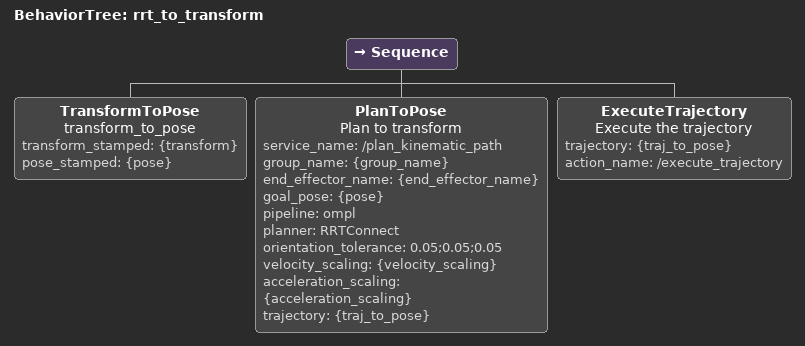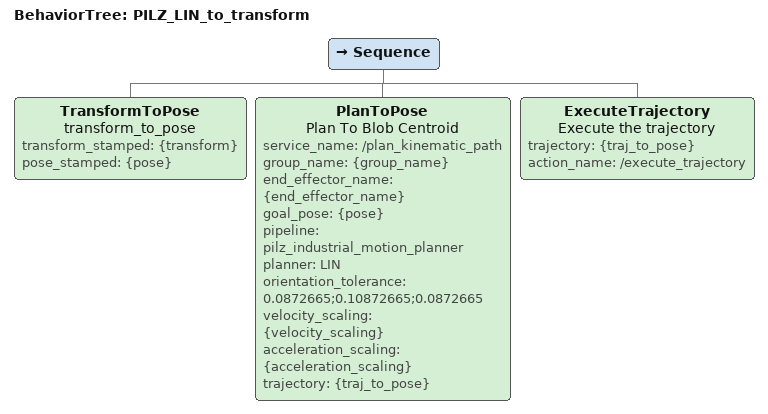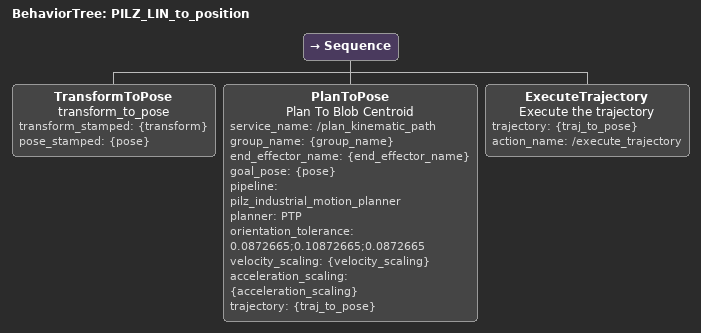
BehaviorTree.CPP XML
<root BTCPP_format="4">

    <BehaviorTree ID="rrt_to_transform">
      <Sequence>
        <!--Converts TS to a PS-->
        <TransformToPose
            name="transform_to_pose"
            transform_stamped="{transform}"
            pose_stamped="{pose}"/>
        <!-- Plan to the computed pose using specific waypoint configuration logic -->
        <PlanToPose
            name="Plan to transform"
            service_name="/plan_kinematic_path"
            group_name="{group_name}"
            end_effector_name="{end_effector_name}"
            goal_pose="{pose}"
            pipeline="ompl"
            planner="RRTConnect"
            orientation_tolerance="0.05;0.05;0.05"
            velocity_scaling="{velocity_scaling}"
            acceleration_scaling="{acceleration_scaling}"
            trajectory="{traj_to_pose}"/>
        <!-- Executes generated trajectory-->
        <ExecuteTrajectory
            name="Execute the trajectory "
            trajectory="{traj_to_pose}"
            action_name="/execute_trajectory"/>
      </Sequence>
    </BehaviorTree>

    <BehaviorTree ID="PILZ_LIN_to_transform">
      <Sequence>
        <TransformToPose
            name="transform_to_pose"
            transform_stamped="{transform}"
            pose_stamped="{pose}"/>
        <PlanToPose
            name="Plan To Blob Centroid"
            service_name="/plan_kinematic_path"
            group_name="{group_name}"
            end_effector_name="{end_effector_name}"
            goal_pose="{pose}"
            pipeline="pilz_industrial_motion_planner"
            planner="LIN"
            orientation_tolerance="0.0872665;0.10872665;0.0872665"
            velocity_scaling="{velocity_scaling}"
            acceleration_scaling="{acceleration_scaling}"
            trajectory="{traj_to_pose}"/>
        <ExecuteTrajectory
            name="Execute the trajectory "
            trajectory="{traj_to_pose}"
            action_name="/execute_trajectory"/>
      </Sequence>
    </BehaviorTree>

    <BehaviorTree ID="PILZ_LIN_to_position">
      <Sequence>
        <TransformToPose
            name="transform_to_pose"
            transform_stamped="{transform}"
            pose_stamped="{pose}"/>
        <PlanToPose
            name="Plan To Blob Centroid"
            service_name="/plan_kinematic_path"
            group_name="{group_name}"
            end_effector_name="{end_effector_name}"
            goal_pose="{pose}"
            pipeline="pilz_industrial_motion_planner"
            planner="PTP"
            orientation_tolerance="0.0872665;0.10872665;0.0872665"
            velocity_scaling="{velocity_scaling}"
            acceleration_scaling="{acceleration_scaling}"
            trajectory="{traj_to_pose}"/>
        <ExecuteTrajectory
            name="Execute the trajectory "
            trajectory="{traj_to_pose}"
            action_name="/execute_trajectory"/>
      </Sequence>
    </BehaviorTree>

    <!-- With Pause -->

</root>
